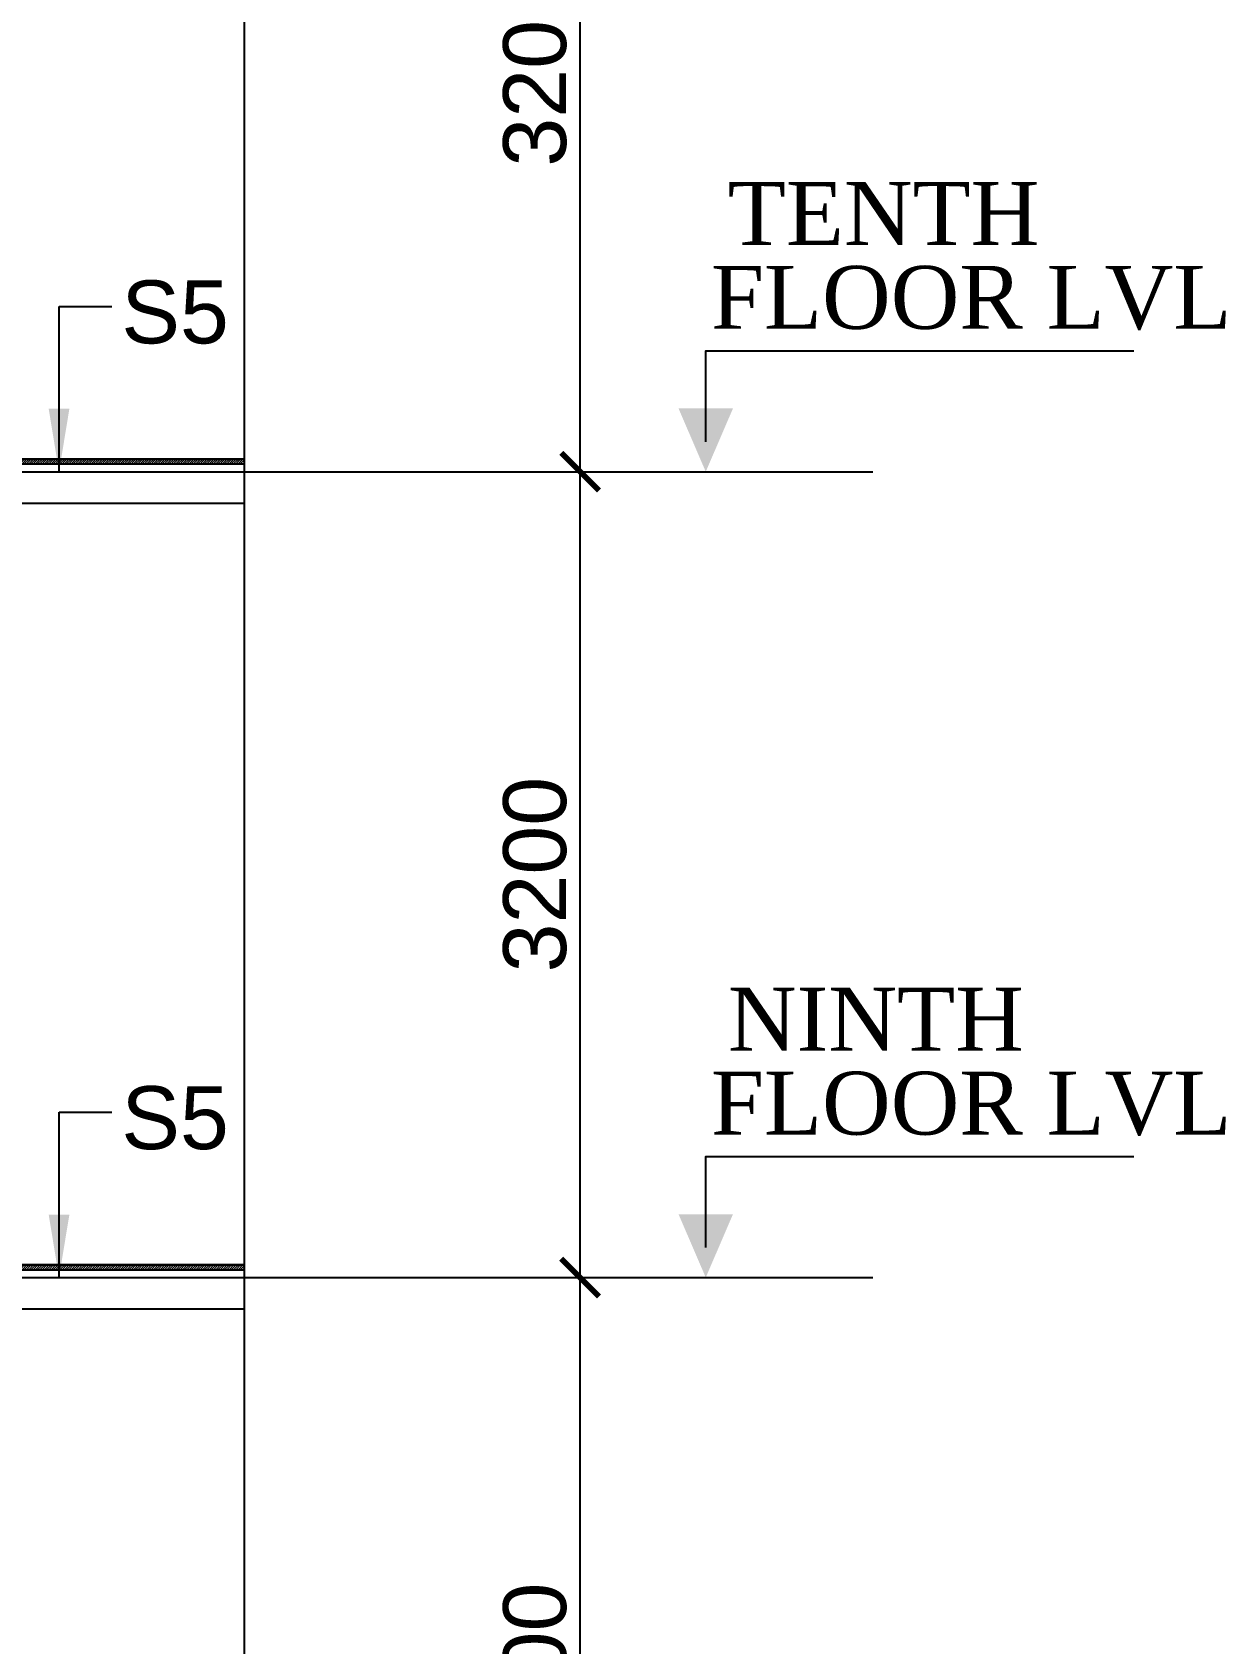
# Model space of a CAD drawing. Header units: inches. Extents: x 42351 to 118476, y -157843 to -108551.
# Drawn here: x 50195 to 54934, y -125202 to -118802 of the extents above; entities that cross this region are included whole.
import ezdxf
from ezdxf.enums import TextEntityAlignment as Align

# ---------------------------------------------------------------- set-up
doc = ezdxf.new("R2010")
doc.units = ezdxf.units.IN
doc.header["$MEASUREMENT"] = 0
for name, color, linetype in [('1', 8, 'Continuous'), ('2', 5, 'Continuous'), ('4', 4, 'Continuous'), ('AR-Staircase', 14, 'Continuous'), ('ARROW', 5, 'Continuous'), ('DIM', 251, 'Continuous'), ('STAIR CASE TXT', 4, 'Continuous')]:
    doc.layers.add(name, color=color, linetype=linetype)
doc.layers.add('HATCH', color=252, linetype='Continuous', lineweight=9)
doc.layers.add('text', color=4, linetype='Continuous', lineweight=30)
doc.styles.add('T200', font='sanss___.ttf', dxfattribs={"height": 250})
doc.styles.add('T300', font='sanss___.ttf', dxfattribs={"height": 350})
doc.styles.add('T400', font='romantic.ttf')
doc.dimstyles.new('T 200', dxfattribs={"dimtxt": 250, "dimasz": 150, "dimexe": 1, "dimexo": 0, "dimgap": 50, "dimtad": 1, "dimdec": 0, "dimdsep": 46, "dimtxsty": 'T200', "dimblk": 'ARCHTICK', "dimcen": 2.5, "dimdle": 1, "dimclrd": 5, "dimclre": 253, "dimclrt": 1, "dimadec": 0, "dimazin": 0, "dimtfac": 1, "dimtdec": 0, "dimtmove": 2, "dimatfit": 3, "dimfxl": 0, "dimarcsym": 0})

# ---------------------------------------------------------------- blocks, each defined once
blk = doc.blocks.new('_ARCHTICK')
at = {"color": 0, "linetype": 'ByBlock', "const_width": 0.15}
blk.add_lwpolyline([(-0.5, -0.5), (0.5, 0.5)], dxfattribs=at)
blk = doc.blocks.new('*D115')
at = {"layer": 'Defpoints', "color": 0}
for p in [(51996.4, -123747.1), (52370.4, -123747.1), (51996.4, -126947.1)]:
    blk.add_point(p, dxfattribs=at)
at = {"layer": 'DIM', "color": 253, "lineweight": -2}
for p, q in [((51996.4, -123747.1), (52371.4, -123747.1)), ((51996.4, -126947.1), (52371.4, -126947.1))]:
    blk.add_line(p, q, dxfattribs=at)
at = {"layer": 'DIM', "color": 5, "lineweight": -2}
blk.add_line((52370.4, -126948.1), (52370.4, -123746.1), dxfattribs=at)
at = {"layer": 'DIM', "color": 5, "lineweight": -2, "xscale": 150, "yscale": 150, "zscale": 150}
for p, rotation in [((52370.4, -123747.1), 90), ((52370.4, -126947.1), 270)]:
    blk.add_blockref('_ARCHTICK', p, dxfattribs=dict(at, rotation=rotation))
at = {"layer": 'DIM', "color": 1, "insert": (52191.5, -125347.1), "char_height": 250, "attachment_point": 5, "rotation": 90, "style": 'T200'}
blk.add_mtext('3200', dxfattribs=at)
blk = doc.blocks.new('*D116')
at = {"layer": 'Defpoints', "color": 0}
for p in [(51996.4, -120547.1), (52370.4, -120547.1), (51996.4, -123747.1)]:
    blk.add_point(p, dxfattribs=at)
at = {"layer": 'DIM', "color": 253, "lineweight": -2}
for p, q in [((51996.4, -120547.1), (52371.4, -120547.1)), ((51996.4, -123747.1), (52371.4, -123747.1))]:
    blk.add_line(p, q, dxfattribs=at)
at = {"layer": 'DIM', "color": 5, "lineweight": -2}
blk.add_line((52370.4, -123748.1), (52370.4, -120546.1), dxfattribs=at)
at = {"layer": 'DIM', "color": 5, "lineweight": -2, "xscale": 150, "yscale": 150, "zscale": 150}
for p, rotation in [((52370.4, -120547.1), 90), ((52370.4, -123747.1), 270)]:
    blk.add_blockref('_ARCHTICK', p, dxfattribs=dict(at, rotation=rotation))
at = {"layer": 'DIM', "color": 1, "insert": (52191.5, -122147.1), "char_height": 250, "attachment_point": 5, "rotation": 90, "style": 'T200'}
blk.add_mtext('3200', dxfattribs=at)
blk = doc.blocks.new('*D117')
at = {"layer": 'Defpoints', "color": 0}
for p in [(51996.4, -117347.1), (52370.4, -117347.1), (51996.4, -120547.1)]:
    blk.add_point(p, dxfattribs=at)
at = {"layer": 'DIM', "color": 253, "lineweight": -2}
for p, q in [((51996.4, -117347.1), (52371.4, -117347.1)), ((51996.4, -120547.1), (52371.4, -120547.1))]:
    blk.add_line(p, q, dxfattribs=at)
at = {"layer": 'DIM', "color": 5, "lineweight": -2}
blk.add_line((52370.4, -120548.1), (52370.4, -117346.1), dxfattribs=at)
at = {"layer": 'DIM', "color": 5, "lineweight": -2, "xscale": 150, "yscale": 150, "zscale": 150}
for p, rotation in [((52370.4, -117347.1), 90), ((52370.4, -120547.1), 270)]:
    blk.add_blockref('_ARCHTICK', p, dxfattribs=dict(at, rotation=rotation))
at = {"layer": 'DIM', "color": 1, "insert": (52191.5, -118947.1), "char_height": 250, "attachment_point": 5, "rotation": 90, "style": 'T200'}
blk.add_mtext('3200', dxfattribs=at)

msp = doc.modelspace()

# ---------------------------------------------------------------- hatches: boundary and pattern name
at = {"layer": 'HATCH'}
h = msp.add_hatch(dxfattribs=at)
h.set_pattern_fill('ANSI31', color=8, scale=50, angle=180, style=0)
h.set_pattern_definition([(45, (40761.3585, -120310.4374), (-4.4194174, 4.4194174), [])])
h.paths.add_polyline_path([(48400.9, -120516.1), (51037.3, -120516.1), (51037.3, -120497.1), (48400.9, -120497.1)])
h = msp.add_hatch(dxfattribs=at)
h.set_pattern_fill('ANSI31', color=8, scale=50, angle=180, style=0)
h.set_pattern_definition([(45, (40761.3585, -123510.4374), (-4.4194174, 4.4194174), [])])
h.paths.add_polyline_path([(48400.9, -123716.1), (51037.3, -123716.1), (51037.3, -123697.1), (48400.9, -123697.1)])

# ---------------------------------------------------------------- linework, layer by layer
at = {"layer": '1'}
msp.add_lwpolyline([(51037.3, -153117.2), (51037.3, -132323.4), (50912.2, -132323.4), (51116, -132236.3), (51037.3, -132236.3), (51037.3, -113272)], dxfattribs=at)
at = {"layer": '2', "color": 1}
for p, q in [((51037.3, -120547.1), (53532.7, -120547.1)), ((51037.3, -123747.1), (53532.7, -123747.1))]:
    msp.add_line(p, q, dxfattribs=at)
at = {"layer": '4'}
for p, q in [((48731.8, -120547.1), (51037.3, -120547.1)), ((50129.8, -120671.3), (51037.3, -120671.3)), ((48731.8, -123747.1), (51037.3, -123747.1)), ((50129.8, -123871.3), (51037.3, -123871.3))]:
    msp.add_line(p, q, dxfattribs=at)
at = {"layer": 'AR-Staircase', "color": 8}
for p, q in [((48377.8, -120497.1), (51037.3, -120497.1)), ((51037.3, -120497.1), (48381.8, -120497.1)), ((48369.8, -120516.1), (51037.3, -120516.1)), ((48377.8, -123697.1), (51037.3, -123697.1)), ((51037.3, -123697.1), (48381.8, -123697.1)), ((48369.8, -123716.1), (51037.3, -123716.1))]:
    msp.add_line(p, q, dxfattribs=at)
at = {"layer": 'DIM', "color": 6}
for points in [[(52869.3, -120428.3), (52869.3, -120066.8), (54569.5, -120066.8)], [(52869.3, -123628.3), (52869.3, -123266.8), (54569.5, -123266.8)]]:
    msp.add_lwpolyline(points, dxfattribs=at)
for points in [[(52761.3, -120295.9), (52869.3, -120547.1), (52977.3, -120295.9)], [(52761.3, -123495.9), (52869.3, -123747.1), (52977.3, -123495.9)]]:
    msp.add_solid(points, dxfattribs=at)

# ---------------------------------------------------------------- texts
at = {"layer": 'STAIR CASE TXT', "color": 4, "style": 'T400'}
for s, p in [('TENTH', (54193.9, -119646.6)), ('FLOOR LVL', (54956.8, -119979.5)), ('NINTH', (54132.1, -122846.6)), ('FLOOR LVL', (54956.8, -123179.5))]:
    msp.add_text(s, height=250, rotation=360, dxfattribs=at).set_placement(p, align=Align.RIGHT)
at = {"layer": 'text', "style": 'T300'}
for p in [(50975.8, -120037.4), (50975.8, -123237.4)]:
    msp.add_text('S5', height=250, rotation=0.00006, dxfattribs=at).set_placement(p, align=Align.RIGHT)

# ---------------------------------------------------------------- dimensions: what is measured, and where the dimension line sits
at = {"layer": 'DIM'}
for base, p1, p2, picture, middle in [((52370.4, -117347.1), (51996.4, -120547.1), (51996.4, -117347.1), '*D117', (52191.5, -118947.1)), ((52370.4, -120547.1), (51996.4, -123747.1), (51996.4, -120547.1), '*D116', (52191.5, -122147.1)), ((52370.4, -123747.1), (51996.4, -126947.1), (51996.4, -123747.1), '*D115', (52191.5, -125347.1))]:
    dim = msp.add_linear_dim(base=base, p1=p1, p2=p2, angle=90, dimstyle='T 200', override={"dimrnd": 5, "dimfxl": 5000, "dimarcsym": 2}, dxfattribs=at)
    dim.commit()
    dim.dimension.update_dxf_attribs({"geometry": picture, "text_midpoint": middle})

# ---------------------------------------------------------------- leaders
at = {"layer": 'ARROW'}
for points in [[(50301.4, -120547.1), (50301.4, -119891), (50511.4, -119891)], [(50301.4, -123747.1), (50301.4, -123091), (50511.4, -123091)]]:
    msp.add_leader(points, dimstyle='T 200', override={"dimasz": 250, "dimtad": 0, "dimrnd": 5, "dimfxl": 5000, "dimarcsym": 2}, dxfattribs=at)

doc.saveas('drawing.dxf')
